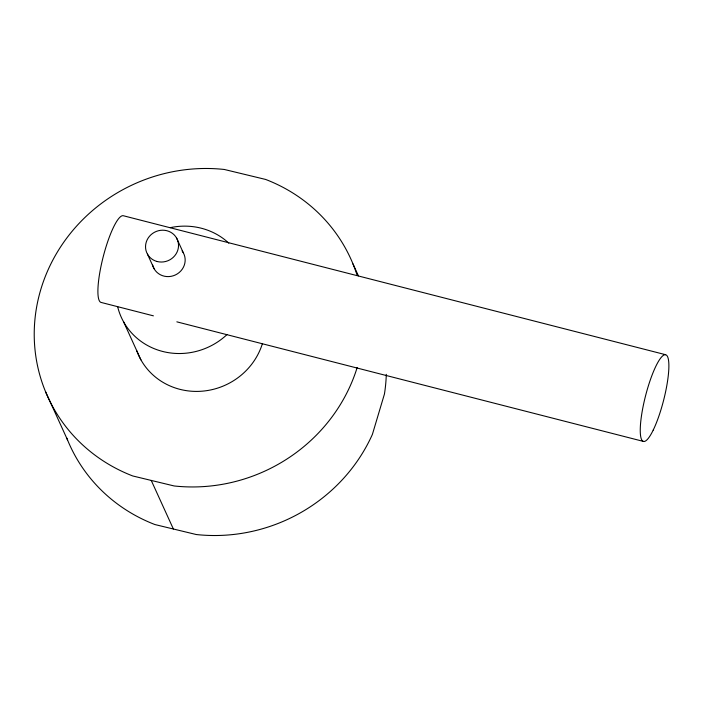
<?xml version="1.0" encoding="UTF-8"?>
<svg xmlns="http://www.w3.org/2000/svg" width="704" height="704" viewBox="0 0 704 704"><rect width="100%" height="100%" fill="white"/><g stroke="black" fill="none" stroke-linecap="round" stroke-linejoin="round"><path stroke-width="1.06" d="M665.588 354.702L123.235 215.714A44.748 9.302 -75.6 0 0 103.101 257.189A44.748 9.302 -75.6 0 0 101.191 302.456L153.402 315.841M176.845 321.842L643.535 441.443M352.994 263.956L358.415 275.854M176.607 238.084L183.251 252.657M147.462 254.153L154.097 268.717M123.649 321.957L140.914 359.841M151.246 480.436L173.378 529.003M45.443 391.477L67.575 440.044M386.294 374.326A166.478 157.696 -24.5 0 1 384.446 394.029L372.398 434.386A166.478 157.696 -24.5 0 1 196.275 534.53L154.924 524.55A166.478 157.696 -24.5 0 1 66.774 438.046M357.078 275.15A166.478 157.696 -24.5 0 0 265.654 179.45L224.303 169.47A166.478 157.696 -24.5 0 0 40.806 289.467A166.478 157.696 -24.5 0 0 132.783 475.974L174.143 485.962A166.478 157.696 -24.5 0 0 357.166 367.523M262.319 343.886A66.59 63.078 -24.5 0 1 200.306 391.31A66.59 63.078 -24.5 0 1 136.796 350.838M226.926 334.638A66.59 63.078 -24.5 0 1 117.63 306.627M170.324 227.647A66.59 63.078 -24.5 0 1 228.782 243.126M182.116 250.932A16.65 15.77 -24.5 0 1 175.437 274.93A16.65 15.77 -24.5 0 1 152.592 264.889M653.215 430.082A44.748 9.302 -75.6 0 0 667.568 356.673A44.748 9.302 -75.6 0 0 642.91 407.466A44.748 9.302 -75.6 0 0 653.215 430.082M157.194 261.518A16.65 15.77 -24.5 0 0 178.112 241.921A16.65 15.77 -24.5 0 0 150.788 234.916A16.65 15.77 -24.5 0 0 157.194 261.518"/></g></svg>
